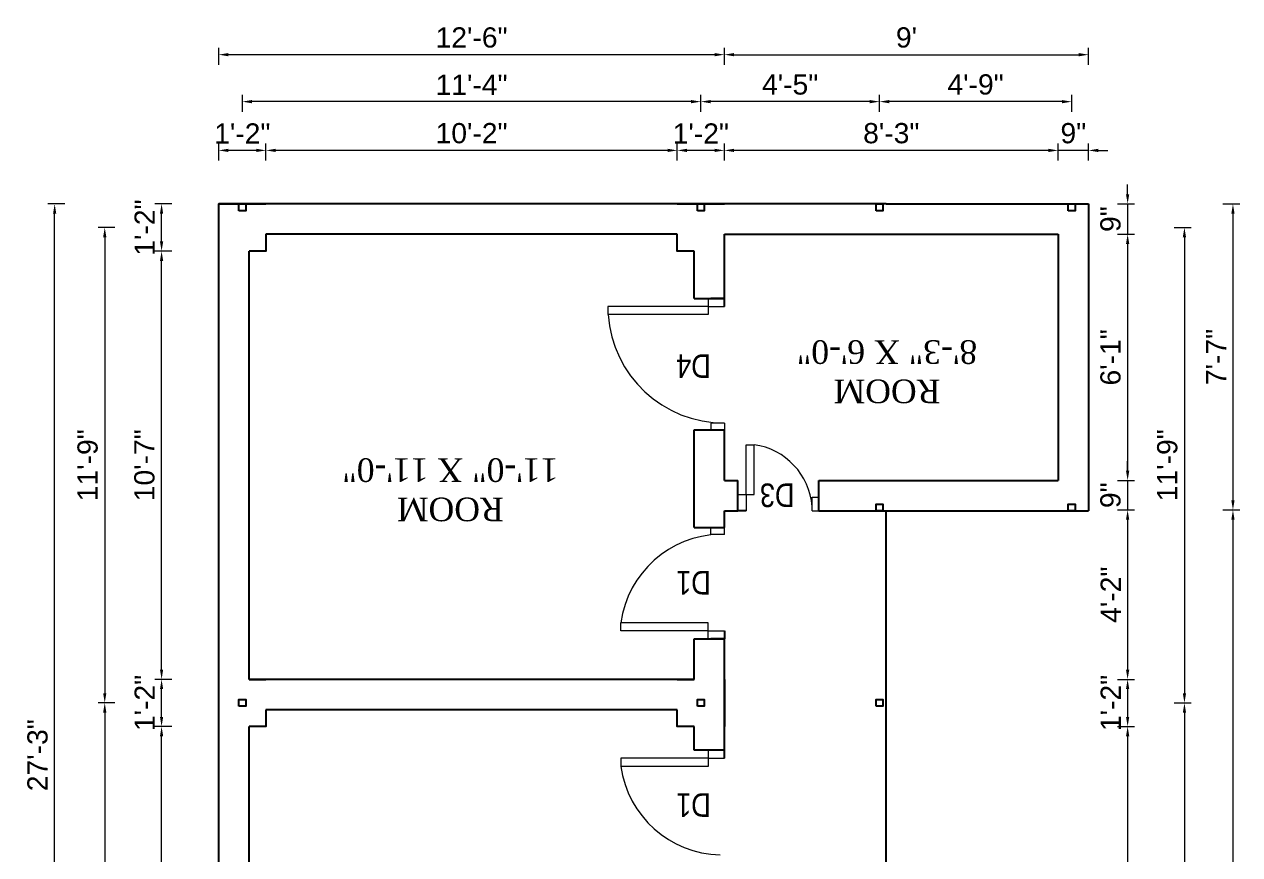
# Model space of a CAD drawing. Header units: inches. Extents: x 0 to 383786, y -45810 to 0.
# Drawn here: x 363844.1 to 364204.6, y -40762.4 to -40516.1 of the extents above; entities that cross this region are included whole.
import ezdxf

# ---------------------------------------------------------------- set-up
doc = ezdxf.new("R2010")
doc.units = ezdxf.units.IN
doc.header["$LTSCALE"] = 2
doc.header["$MEASUREMENT"] = 0
doc.header["$PDMODE"] = 34
doc.layers.get('0').update_dxf_attribs({"linetype": 'CONTINUOUS'})
doc.layers.get('DEFPOINTS').update_dxf_attribs({"color": 141, "linetype": 'CONTINUOUS'})
for name, color, linetype, lineweight in [('dimension', 160, 'CONTINUOUS', 15), ('steps', 253, 'CONTINUOUS', 20), ('truss', 1, 'CONTINUOUS', 25)]:
    doc.layers.add(name, color=color, linetype=linetype, lineweight=lineweight)
doc.styles.add('Lettring Text', font='arial.ttf')
doc.styles.get("Standard").update_dxf_attribs({"font": 'ARIALN.TTF'})
doc.dimstyles.new('Copy of Standard', dxfattribs={"dimtxt": 6, "dimasz": 2.875, "dimexe": 2, "dimexo": 4, "dimgap": 2, "dimtad": 1, "dimdec": 0, "dimrnd": 1, "dimzin": 0, "dimdsep": 46, "dimlunit": 4, "dimtxsty": 'Lettring Text', "dimcen": 0.1, "dimclrd": 7, "dimclre": 7, "dimclrt": 7, "dimazin": 0, "dimtfac": 0.645, "dimtdec": 0, "dimtmove": 1, "dimatfit": 0, "dimfxl": 3, "dimfxlon": 1, "dimtfillclr": 256, "dimtolj": 1, "dimtzin": 0, "dimlwd": -1, "dimlwe": -1, "dimarcsym": 2})

# ---------------------------------------------------------------- blocks, each defined once
blk = doc.blocks.new('*D658')
at = {"layer": 'DEFPOINTS', "color": 0, "ltscale": 0.5, "transparency": 16777216}
for p in [(363884.86, -40724.4), (363901.81, -40724.4), (363901.81, -40882.4)]:
    blk.add_point(p, dxfattribs=at)
at = {"layer": 'steps', "color": 7, "ltscale": 0.5, "transparency": 16777216}
for p, q in [((363887.86, -40724.4), (363882.86, -40724.4)), ((363884.86, -40879.53), (363884.86, -40727.28)), ((363887.86, -40882.4), (363882.86, -40882.4))]:
    blk.add_line(p, q, dxfattribs=at)
for points in [[(363884.38, -40727.28), (363885.33, -40727.28), (363884.86, -40724.4)], [(363884.38, -40879.53), (363885.33, -40879.53), (363884.86, -40882.4)]]:
    blk.add_solid(points, dxfattribs=at)
at = {"layer": 'steps', "color": 7, "ltscale": 0.5, "transparency": 16777216, "insert": (363879.79, -40803.4), "char_height": 6, "attachment_point": 5, "rotation": 90, "style": 'Lettring Text'}
blk.add_mtext('\\A1;13\'-2"', dxfattribs=at)
blk = doc.blocks.new('*D659')
at = {"layer": 'DEFPOINTS', "color": 0, "ltscale": 0.5, "transparency": 16777216}
for p in [(363884.86, -40710.4), (363901.81, -40710.4), (363901.81, -40724.4)]:
    blk.add_point(p, dxfattribs=at)
at = {"layer": 'steps', "color": 7, "ltscale": 0.5, "transparency": 16777216}
for p, q in [((363887.86, -40710.4), (363882.86, -40710.4)), ((363884.86, -40721.53), (363884.86, -40713.28)), ((363887.86, -40724.4), (363882.86, -40724.4))]:
    blk.add_line(p, q, dxfattribs=at)
for points in [[(363884.38, -40713.28), (363885.33, -40713.28), (363884.86, -40710.4)], [(363884.38, -40721.53), (363885.33, -40721.53), (363884.86, -40724.4)]]:
    blk.add_solid(points, dxfattribs=at)
at = {"layer": 'steps', "color": 7, "ltscale": 0.5, "transparency": 16777216, "insert": (363879.84, -40717.4), "char_height": 6, "attachment_point": 5, "rotation": 90, "style": 'Lettring Text'}
blk.add_mtext('\\A1;1\'-2"', dxfattribs=at)
blk = doc.blocks.new('*D660')
at = {"layer": 'DEFPOINTS', "color": 0, "ltscale": 0.5, "transparency": 16777216}
for p in [(363884.86, -40583.4), (363901.81, -40583.4), (363901.81, -40710.4)]:
    blk.add_point(p, dxfattribs=at)
at = {"layer": 'steps', "color": 7, "ltscale": 0.5, "transparency": 16777216}
for p, q in [((363887.86, -40583.4), (363882.86, -40583.4)), ((363884.86, -40707.53), (363884.86, -40586.28)), ((363887.86, -40710.4), (363882.86, -40710.4))]:
    blk.add_line(p, q, dxfattribs=at)
for points in [[(363884.38, -40586.28), (363885.33, -40586.28), (363884.86, -40583.4)], [(363884.38, -40707.53), (363885.33, -40707.53), (363884.86, -40710.4)]]:
    blk.add_solid(points, dxfattribs=at)
at = {"layer": 'steps', "color": 7, "ltscale": 0.5, "transparency": 16777216, "insert": (363879.79, -40646.9), "char_height": 6, "attachment_point": 5, "rotation": 90, "style": 'Lettring Text'}
blk.add_mtext('\\A1;10\'-7"', dxfattribs=at)
blk = doc.blocks.new('*D661')
at = {"layer": 'DEFPOINTS', "color": 0, "ltscale": 0.5, "transparency": 16777216}
for p in [(363884.86, -40569.4), (363901.81, -40569.4), (363901.81, -40583.4)]:
    blk.add_point(p, dxfattribs=at)
at = {"layer": 'steps', "color": 7, "ltscale": 0.5, "transparency": 16777216}
for p, q in [((363887.86, -40569.4), (363882.86, -40569.4)), ((363884.86, -40580.53), (363884.86, -40572.28)), ((363887.86, -40583.4), (363882.86, -40583.4))]:
    blk.add_line(p, q, dxfattribs=at)
for points in [[(363884.38, -40572.28), (363885.33, -40572.28), (363884.86, -40569.4)], [(363884.38, -40580.53), (363885.33, -40580.53), (363884.86, -40583.4)]]:
    blk.add_solid(points, dxfattribs=at)
at = {"layer": 'steps', "color": 7, "ltscale": 0.5, "transparency": 16777216, "insert": (363879.84, -40576.4), "char_height": 6, "attachment_point": 5, "rotation": 90, "style": 'Lettring Text'}
blk.add_mtext('\\A1;1\'-2"', dxfattribs=at)
blk = doc.blocks.new('*D662')
at = {"layer": 'DEFPOINTS', "color": 0, "ltscale": 0.5, "transparency": 16777216}
for p in [(363901.81, -40576.4), (363868, -40717.4), (363901.81, -40717.4)]:
    blk.add_point(p, dxfattribs=at)
at = {"layer": 'steps', "color": 7, "ltscale": 0.5, "transparency": 16777216}
for p, q in [((363871, -40576.4), (363866, -40576.4)), ((363868, -40579.28), (363868, -40714.53)), ((363871, -40717.4), (363866, -40717.4))]:
    blk.add_line(p, q, dxfattribs=at)
for points in [[(363867.52, -40579.28), (363868.48, -40579.28), (363868, -40576.4)], [(363867.52, -40714.53), (363868.48, -40714.53), (363868, -40717.4)]]:
    blk.add_solid(points, dxfattribs=at)
at = {"layer": 'steps', "color": 7, "ltscale": 0.5, "transparency": 16777216, "insert": (363862.93, -40646.9), "char_height": 6, "attachment_point": 5, "rotation": 90, "style": 'Lettring Text'}
blk.add_mtext('\\A1;11\'-9"', dxfattribs=at)
blk = doc.blocks.new('*D663')
at = {"layer": 'DEFPOINTS', "color": 0, "ltscale": 0.5, "transparency": 16777216}
for p in [(363901.81, -40717.4), (363868, -40889.4), (363901.81, -40889.4)]:
    blk.add_point(p, dxfattribs=at)
at = {"layer": 'steps', "color": 7, "ltscale": 0.5, "transparency": 16777216}
for p, q in [((363871, -40717.4), (363866, -40717.4)), ((363868, -40720.28), (363868, -40886.53)), ((363871, -40889.4), (363866, -40889.4))]:
    blk.add_line(p, q, dxfattribs=at)
for points in [[(363867.52, -40720.28), (363868.48, -40720.28), (363868, -40717.4)], [(363867.52, -40886.53), (363868.48, -40886.53), (363868, -40889.4)]]:
    blk.add_solid(points, dxfattribs=at)
at = {"layer": 'steps', "color": 7, "ltscale": 0.5, "transparency": 16777216, "insert": (363862.98, -40803.4), "char_height": 6, "attachment_point": 5, "rotation": 90, "style": 'Lettring Text'}
blk.add_mtext('\\A1;14\'-4"', dxfattribs=at)
blk = doc.blocks.new('*D665')
at = {"layer": 'DEFPOINTS', "color": 0, "ltscale": 0.5, "transparency": 16777216}
for p in [(363853.14, -40569.4), (363901.81, -40569.4), (363901.81, -40896.4)]:
    blk.add_point(p, dxfattribs=at)
at = {"layer": 'steps', "color": 7, "ltscale": 0.5, "transparency": 16777216}
for p, q in [((363856.14, -40569.4), (363851.14, -40569.4)), ((363853.14, -40893.53), (363853.14, -40572.28)), ((363856.14, -40896.4), (363851.14, -40896.4))]:
    blk.add_line(p, q, dxfattribs=at)
for points in [[(363852.66, -40572.28), (363853.62, -40572.28), (363853.14, -40569.4)], [(363852.66, -40893.53), (363853.62, -40893.53), (363853.14, -40896.4)]]:
    blk.add_solid(points, dxfattribs=at)
at = {"layer": 'steps', "color": 7, "ltscale": 0.5, "transparency": 16777216, "insert": (363848.08, -40732.9), "char_height": 6, "attachment_point": 5, "rotation": 90, "style": 'Lettring Text'}
blk.add_mtext('\\A1;27\'-3"', dxfattribs=at)
blk = doc.blocks.new('*D667')
at = {"layer": 'DEFPOINTS', "color": 0, "ltscale": 0.5, "transparency": 16777216}
for p in [(364150.81, -40553.52), (364159.81, -40569.4), (364150.81, -40578.4)]:
    blk.add_point(p, dxfattribs=at)
at = {"layer": 'steps', "color": 7, "ltscale": 0.5, "transparency": 16777216}
for p, q in [((364147.93, -40553.52), (364145.06, -40553.52)), ((364150.81, -40556.52), (364150.81, -40551.52)), ((364159.81, -40553.52), (364150.81, -40553.52)), ((364159.81, -40556.52), (364159.81, -40551.52)), ((364162.68, -40553.52), (364165.56, -40553.52))]:
    blk.add_line(p, q, dxfattribs=at)
for points in [[(364147.93, -40553.04), (364147.93, -40554), (364150.81, -40553.52)], [(364162.68, -40553.04), (364162.68, -40554), (364159.81, -40553.52)]]:
    blk.add_solid(points, dxfattribs=at)
at = {"layer": 'steps', "color": 7, "ltscale": 0.5, "transparency": 16777216, "insert": (364155.31, -40548.45), "char_height": 6, "attachment_point": 5, "style": 'Lettring Text'}
blk.add_mtext('\\A1;9"', dxfattribs=at)
blk = doc.blocks.new('*D668')
at = {"layer": 'DEFPOINTS', "color": 0, "ltscale": 0.5, "transparency": 16777216}
for p in [(364051.81, -40553.52), (364051.81, -40578.4), (364150.81, -40578.4)]:
    blk.add_point(p, dxfattribs=at)
at = {"layer": 'steps', "color": 7, "ltscale": 0.5, "transparency": 16777216}
for p, q in [((364051.81, -40556.52), (364051.81, -40551.52)), ((364147.93, -40553.52), (364054.68, -40553.52)), ((364150.81, -40556.52), (364150.81, -40551.52))]:
    blk.add_line(p, q, dxfattribs=at)
for points in [[(364054.68, -40553.04), (364054.68, -40554), (364051.81, -40553.52)], [(364147.93, -40553.04), (364147.93, -40554), (364150.81, -40553.52)]]:
    blk.add_solid(points, dxfattribs=at)
at = {"layer": 'steps', "color": 7, "ltscale": 0.5, "transparency": 16777216, "insert": (364101.31, -40548.45), "char_height": 6, "attachment_point": 5, "style": 'Lettring Text'}
blk.add_mtext('\\A1;8\'-3"', dxfattribs=at)
blk = doc.blocks.new('*D623')
at = {"layer": 'DEFPOINTS', "color": 0, "ltscale": 0.5, "transparency": 16777216}
for p in [(364037.81, -40553.52), (364037.81, -40578.4), (364051.81, -40578.4)]:
    blk.add_point(p, dxfattribs=at)
at = {"layer": 'steps', "color": 7, "ltscale": 0.5, "transparency": 16777216}
for p, q in [((364037.81, -40556.52), (364037.81, -40551.52)), ((364048.93, -40553.52), (364040.68, -40553.52)), ((364051.81, -40556.52), (364051.81, -40551.52))]:
    blk.add_line(p, q, dxfattribs=at)
for points in [[(364040.68, -40553.04), (364040.68, -40554), (364037.81, -40553.52)], [(364048.93, -40553.04), (364048.93, -40554), (364051.81, -40553.52)]]:
    blk.add_solid(points, dxfattribs=at)
at = {"layer": 'steps', "color": 7, "ltscale": 0.5, "transparency": 16777216, "insert": (364044.81, -40548.51), "char_height": 6, "attachment_point": 5, "style": 'Lettring Text'}
blk.add_mtext('\\A1;1\'-2"', dxfattribs=at)
blk = doc.blocks.new('*D624')
at = {"layer": 'DEFPOINTS', "color": 0, "ltscale": 0.5, "transparency": 16777216}
for p in [(363915.81, -40553.52), (363915.81, -40578.4), (364037.81, -40578.4)]:
    blk.add_point(p, dxfattribs=at)
at = {"layer": 'steps', "color": 7, "ltscale": 0.5, "transparency": 16777216}
for p, q in [((363915.81, -40556.52), (363915.81, -40551.52)), ((364034.93, -40553.52), (363918.68, -40553.52)), ((364037.81, -40556.52), (364037.81, -40551.52))]:
    blk.add_line(p, q, dxfattribs=at)
for points in [[(363918.68, -40553.04), (363918.68, -40554), (363915.81, -40553.52)], [(364034.93, -40553.04), (364034.93, -40554), (364037.81, -40553.52)]]:
    blk.add_solid(points, dxfattribs=at)
at = {"layer": 'steps', "color": 7, "ltscale": 0.5, "transparency": 16777216, "insert": (363976.81, -40548.45), "char_height": 6, "attachment_point": 5, "style": 'Lettring Text'}
blk.add_mtext('\\A1;10\'-2"', dxfattribs=at)
blk = doc.blocks.new('*D625')
at = {"layer": 'DEFPOINTS', "color": 0, "ltscale": 0.5, "transparency": 16777216}
for p in [(363901.81, -40553.52), (363901.81, -40578.4), (363915.81, -40578.4)]:
    blk.add_point(p, dxfattribs=at)
at = {"layer": 'steps', "color": 7, "ltscale": 0.5, "transparency": 16777216}
for p, q in [((363901.81, -40556.52), (363901.81, -40551.52)), ((363912.93, -40553.52), (363904.68, -40553.52)), ((363915.81, -40556.52), (363915.81, -40551.52))]:
    blk.add_line(p, q, dxfattribs=at)
for points in [[(363904.68, -40553.04), (363904.68, -40554), (363901.81, -40553.52)], [(363912.93, -40553.04), (363912.93, -40554), (363915.81, -40553.52)]]:
    blk.add_solid(points, dxfattribs=at)
at = {"layer": 'steps', "color": 7, "ltscale": 0.5, "transparency": 16777216, "insert": (363908.81, -40548.51), "char_height": 6, "attachment_point": 5, "style": 'Lettring Text'}
blk.add_mtext('\\A1;1\'-2"', dxfattribs=at)
blk = doc.blocks.new('*D626')
at = {"layer": 'DEFPOINTS', "color": 0, "ltscale": 0.5, "transparency": 16777216}
for p in [(364097.81, -40539.06), (364097.81, -40570.4), (364154.81, -40570.4)]:
    blk.add_point(p, dxfattribs=at)
at = {"layer": 'steps', "color": 7, "ltscale": 0.5, "transparency": 16777216}
for p, q in [((364097.81, -40542.06), (364097.81, -40537.06)), ((364151.93, -40539.06), (364100.68, -40539.06)), ((364154.81, -40542.06), (364154.81, -40537.06))]:
    blk.add_line(p, q, dxfattribs=at)
for points in [[(364100.68, -40538.58), (364100.68, -40539.54), (364097.81, -40539.06)], [(364151.93, -40538.58), (364151.93, -40539.54), (364154.81, -40539.06)]]:
    blk.add_solid(points, dxfattribs=at)
at = {"layer": 'steps', "color": 7, "ltscale": 0.5, "transparency": 16777216, "insert": (364126.31, -40534), "char_height": 6, "attachment_point": 5, "style": 'Lettring Text'}
blk.add_mtext('\\A1;4\'-9"', dxfattribs=at)
blk = doc.blocks.new('*D627')
at = {"layer": 'DEFPOINTS', "color": 0, "ltscale": 0.5, "transparency": 16777216}
for p in [(364044.81, -40539.06), (364044.81, -40569.4), (364097.81, -40570.4)]:
    blk.add_point(p, dxfattribs=at)
at = {"layer": 'steps', "color": 7, "ltscale": 0.5, "transparency": 16777216}
for p, q in [((364044.81, -40542.06), (364044.81, -40537.06)), ((364094.93, -40539.06), (364047.68, -40539.06)), ((364097.81, -40542.06), (364097.81, -40537.06))]:
    blk.add_line(p, q, dxfattribs=at)
for points in [[(364047.68, -40538.58), (364047.68, -40539.54), (364044.81, -40539.06)], [(364094.93, -40538.58), (364094.93, -40539.54), (364097.81, -40539.06)]]:
    blk.add_solid(points, dxfattribs=at)
at = {"layer": 'steps', "color": 7, "ltscale": 0.5, "transparency": 16777216, "insert": (364071.31, -40534.01), "char_height": 6, "attachment_point": 5, "style": 'Lettring Text'}
blk.add_mtext('\\A1;4\'-5"', dxfattribs=at)
blk = doc.blocks.new('*D628')
at = {"layer": 'DEFPOINTS', "color": 0, "ltscale": 0.5, "transparency": 16777216}
for p in [(363908.81, -40539.06), (363908.81, -40569.4), (364044.81, -40569.4)]:
    blk.add_point(p, dxfattribs=at)
at = {"layer": 'steps', "color": 7, "ltscale": 0.5, "transparency": 16777216}
for p, q in [((363908.81, -40542.06), (363908.81, -40537.06)), ((364041.93, -40539.06), (363911.68, -40539.06)), ((364044.81, -40542.06), (364044.81, -40537.06))]:
    blk.add_line(p, q, dxfattribs=at)
for points in [[(363911.68, -40538.58), (363911.68, -40539.54), (363908.81, -40539.06)], [(364041.93, -40538.58), (364041.93, -40539.54), (364044.81, -40539.06)]]:
    blk.add_solid(points, dxfattribs=at)
at = {"layer": 'steps', "color": 7, "ltscale": 0.5, "transparency": 16777216, "insert": (363976.81, -40534.05), "char_height": 6, "attachment_point": 5, "style": 'Lettring Text'}
blk.add_mtext('\\A1;11\'-4"', dxfattribs=at)
blk = doc.blocks.new('*D629')
at = {"layer": 'DEFPOINTS', "color": 0, "ltscale": 0.5, "transparency": 16777216}
for p in [(363901.81, -40525.13), (363901.81, -40569.4), (364051.81, -40578.4)]:
    blk.add_point(p, dxfattribs=at)
at = {"layer": 'steps', "color": 7, "ltscale": 0.5, "transparency": 16777216}
for p, q in [((363901.81, -40528.13), (363901.81, -40523.13)), ((364048.93, -40525.13), (363904.68, -40525.13)), ((364051.81, -40528.13), (364051.81, -40523.13))]:
    blk.add_line(p, q, dxfattribs=at)
for points in [[(363904.68, -40524.65), (363904.68, -40525.61), (363901.81, -40525.13)], [(364048.93, -40524.65), (364048.93, -40525.61), (364051.81, -40525.13)]]:
    blk.add_solid(points, dxfattribs=at)
at = {"layer": 'steps', "color": 7, "ltscale": 0.5, "transparency": 16777216, "insert": (363976.81, -40520.06), "char_height": 6, "attachment_point": 5, "style": 'Lettring Text'}
blk.add_mtext('\\A1;12\'-6"', dxfattribs=at)
blk = doc.blocks.new('*D630')
at = {"layer": 'DEFPOINTS', "color": 0, "ltscale": 0.5, "transparency": 16777216}
for p in [(364159.81, -40525.13), (364159.81, -40569.4), (364051.81, -40578.4)]:
    blk.add_point(p, dxfattribs=at)
at = {"layer": 'steps', "color": 7, "ltscale": 0.5, "transparency": 16777216}
for p, q in [((364051.81, -40528.13), (364051.81, -40523.13)), ((364054.68, -40525.13), (364156.93, -40525.13)), ((364159.81, -40528.13), (364159.81, -40523.13))]:
    blk.add_line(p, q, dxfattribs=at)
for points in [[(364054.68, -40524.65), (364054.68, -40525.61), (364051.81, -40525.13)], [(364156.93, -40524.65), (364156.93, -40525.61), (364159.81, -40525.13)]]:
    blk.add_solid(points, dxfattribs=at)
at = {"layer": 'steps', "color": 7, "ltscale": 0.5, "transparency": 16777216, "insert": (364105.81, -40520.06), "char_height": 6, "attachment_point": 5, "style": 'Lettring Text'}
blk.add_mtext("\\A1;9'", dxfattribs=at)
blk = doc.blocks.new('*D631')
at = {"layer": 'DEFPOINTS', "color": 0, "ltscale": 0.5, "transparency": 16777216}
for p in [(364159.81, -40569.4), (364150.81, -40578.4), (364171.41, -40578.4)]:
    blk.add_point(p, dxfattribs=at)
at = {"layer": 'steps', "color": 7, "ltscale": 0.5, "transparency": 16777216}
for p, q in [((364171.41, -40566.53), (364171.41, -40563.65)), ((364168.41, -40569.4), (364173.41, -40569.4)), ((364171.41, -40569.4), (364171.41, -40578.4)), ((364168.41, -40578.4), (364173.41, -40578.4)), ((364171.41, -40581.28), (364171.41, -40584.15))]:
    blk.add_line(p, q, dxfattribs=at)
for points in [[(364170.93, -40566.53), (364171.89, -40566.53), (364171.41, -40569.4)], [(364170.93, -40581.28), (364171.89, -40581.28), (364171.41, -40578.4)]]:
    blk.add_solid(points, dxfattribs=at)
at = {"layer": 'steps', "color": 7, "ltscale": 0.5, "transparency": 16777216, "insert": (364166.35, -40573.9), "char_height": 6, "attachment_point": 5, "rotation": 90, "style": 'Lettring Text'}
blk.add_mtext('\\A1;9"', dxfattribs=at)
blk = doc.blocks.new('*D632')
at = {"layer": 'DEFPOINTS', "color": 0, "ltscale": 0.5, "transparency": 16777216}
for p in [(364150.81, -40578.4), (364150.81, -40651.4), (364171.41, -40651.4)]:
    blk.add_point(p, dxfattribs=at)
at = {"layer": 'steps', "color": 7, "ltscale": 0.5, "transparency": 16777216}
for p, q in [((364168.41, -40578.4), (364173.41, -40578.4)), ((364171.41, -40581.28), (364171.41, -40648.53)), ((364168.41, -40651.4), (364173.41, -40651.4))]:
    blk.add_line(p, q, dxfattribs=at)
for points in [[(364170.93, -40581.28), (364171.89, -40581.28), (364171.41, -40578.4)], [(364170.93, -40648.53), (364171.89, -40648.53), (364171.41, -40651.4)]]:
    blk.add_solid(points, dxfattribs=at)
at = {"layer": 'steps', "color": 7, "ltscale": 0.5, "transparency": 16777216, "insert": (364166.35, -40614.9), "char_height": 6, "attachment_point": 5, "rotation": 90, "style": 'Lettring Text'}
blk.add_mtext('\\A1;6\'-1"', dxfattribs=at)
blk = doc.blocks.new('*D633')
at = {"layer": 'DEFPOINTS', "color": 0, "ltscale": 0.5, "transparency": 16777216}
for p in [(364150.81, -40651.4), (364159.81, -40660.17), (364171.41, -40660.17)]:
    blk.add_point(p, dxfattribs=at)
at = {"layer": 'steps', "color": 7, "ltscale": 0.5, "transparency": 16777216}
for p, q in [((364171.41, -40648.53), (364171.41, -40645.65)), ((364168.41, -40651.4), (364173.41, -40651.4)), ((364171.41, -40651.4), (364171.41, -40660.17)), ((364168.41, -40660.17), (364173.41, -40660.17)), ((364171.41, -40663.04), (364171.41, -40665.92))]:
    blk.add_line(p, q, dxfattribs=at)
for points in [[(364170.93, -40648.53), (364171.89, -40648.53), (364171.41, -40651.4)], [(364170.93, -40663.04), (364171.89, -40663.04), (364171.41, -40660.17)]]:
    blk.add_solid(points, dxfattribs=at)
at = {"layer": 'steps', "color": 7, "ltscale": 0.5, "transparency": 16777216, "insert": (364166.35, -40655.79), "char_height": 6, "attachment_point": 5, "rotation": 90, "style": 'Lettring Text'}
blk.add_mtext('\\A1;9"', dxfattribs=at)
blk = doc.blocks.new('*D634')
at = {"layer": 'DEFPOINTS', "color": 0, "ltscale": 0.5, "transparency": 16777216}
for p in [(364159.81, -40660.17), (364042.81, -40710.4), (364171.41, -40710.4)]:
    blk.add_point(p, dxfattribs=at)
at = {"layer": 'steps', "color": 7, "ltscale": 0.5, "transparency": 16777216}
for p, q in [((364168.41, -40660.17), (364173.41, -40660.17)), ((364171.41, -40663.04), (364171.41, -40707.53)), ((364168.41, -40710.4), (364173.41, -40710.4))]:
    blk.add_line(p, q, dxfattribs=at)
for points in [[(364170.93, -40663.04), (364171.89, -40663.04), (364171.41, -40660.17)], [(364170.93, -40707.53), (364171.89, -40707.53), (364171.41, -40710.4)]]:
    blk.add_solid(points, dxfattribs=at)
at = {"layer": 'steps', "color": 7, "ltscale": 0.5, "transparency": 16777216, "insert": (364166.4, -40685.29), "char_height": 6, "attachment_point": 5, "rotation": 90, "style": 'Lettring Text'}
blk.add_mtext('\\A1;4\'-2"', dxfattribs=at)
blk = doc.blocks.new('*D635')
at = {"layer": 'DEFPOINTS', "color": 0, "ltscale": 0.5, "transparency": 16777216}
for p in [(364042.81, -40710.4), (364042.81, -40724.4), (364171.41, -40724.4)]:
    blk.add_point(p, dxfattribs=at)
at = {"layer": 'steps', "color": 7, "ltscale": 0.5, "transparency": 16777216}
for p, q in [((364168.41, -40710.4), (364173.41, -40710.4)), ((364171.41, -40713.28), (364171.41, -40721.53)), ((364168.41, -40724.4), (364173.41, -40724.4))]:
    blk.add_line(p, q, dxfattribs=at)
for points in [[(364170.93, -40713.28), (364171.89, -40713.28), (364171.41, -40710.4)], [(364170.93, -40721.53), (364171.89, -40721.53), (364171.41, -40724.4)]]:
    blk.add_solid(points, dxfattribs=at)
at = {"layer": 'steps', "color": 7, "ltscale": 0.5, "transparency": 16777216, "insert": (364166.4, -40717.4), "char_height": 6, "attachment_point": 5, "rotation": 90, "style": 'Lettring Text'}
blk.add_mtext('\\A1;1\'-2"', dxfattribs=at)
blk = doc.blocks.new('*D636')
at = {"layer": 'DEFPOINTS', "color": 0, "ltscale": 0.5, "transparency": 16777216}
for p in [(364042.81, -40724.4), (364051.81, -40882.4), (364171.41, -40882.4)]:
    blk.add_point(p, dxfattribs=at)
at = {"layer": 'steps', "color": 7, "ltscale": 0.5, "transparency": 16777216}
for p, q in [((364168.41, -40724.4), (364173.41, -40724.4)), ((364171.41, -40727.28), (364171.41, -40879.53)), ((364168.41, -40882.4), (364173.41, -40882.4))]:
    blk.add_line(p, q, dxfattribs=at)
for points in [[(364170.93, -40727.28), (364171.89, -40727.28), (364171.41, -40724.4)], [(364170.93, -40879.53), (364171.89, -40879.53), (364171.41, -40882.4)]]:
    blk.add_solid(points, dxfattribs=at)
at = {"layer": 'steps', "color": 7, "ltscale": 0.5, "transparency": 16777216, "insert": (364166.35, -40803.4), "char_height": 6, "attachment_point": 5, "rotation": 90, "style": 'Lettring Text'}
blk.add_mtext('\\A1;13\'-2"', dxfattribs=at)
blk = doc.blocks.new('*D640')
at = {"layer": 'DEFPOINTS', "color": 0, "ltscale": 0.5, "transparency": 16777216}
for p in [(363901.81, -40576.4), (363901.81, -40717.4), (364188.26, -40717.4)]:
    blk.add_point(p, dxfattribs=at)
at = {"layer": 'steps', "color": 7, "ltscale": 0.5, "transparency": 16777216}
for p, q in [((364185.26, -40576.4), (364190.26, -40576.4)), ((364188.26, -40579.28), (364188.26, -40714.53)), ((364185.26, -40717.4), (364190.26, -40717.4))]:
    blk.add_line(p, q, dxfattribs=at)
for points in [[(364187.78, -40579.28), (364188.74, -40579.28), (364188.26, -40576.4)], [(364187.78, -40714.53), (364188.74, -40714.53), (364188.26, -40717.4)]]:
    blk.add_solid(points, dxfattribs=at)
at = {"layer": 'steps', "color": 7, "ltscale": 0.5, "transparency": 16777216, "insert": (364183.2, -40646.9), "char_height": 6, "attachment_point": 5, "rotation": 90, "style": 'Lettring Text'}
blk.add_mtext('\\A1;11\'-9"', dxfattribs=at)
blk = doc.blocks.new('*D641')
at = {"layer": 'DEFPOINTS', "color": 0, "ltscale": 0.5, "transparency": 16777216}
for p in [(363901.81, -40717.4), (364051.81, -40889.4), (364188.26, -40889.4)]:
    blk.add_point(p, dxfattribs=at)
at = {"layer": 'steps', "color": 7, "ltscale": 0.5, "transparency": 16777216}
for p, q in [((364185.26, -40717.4), (364190.26, -40717.4)), ((364188.26, -40720.28), (364188.26, -40886.53)), ((364185.26, -40889.4), (364190.26, -40889.4))]:
    blk.add_line(p, q, dxfattribs=at)
for points in [[(364187.78, -40720.28), (364188.74, -40720.28), (364188.26, -40717.4)], [(364187.78, -40886.53), (364188.74, -40886.53), (364188.26, -40889.4)]]:
    blk.add_solid(points, dxfattribs=at)
at = {"layer": 'steps', "color": 7, "ltscale": 0.5, "transparency": 16777216, "insert": (364183.25, -40803.4), "char_height": 6, "attachment_point": 5, "rotation": 90, "style": 'Lettring Text'}
blk.add_mtext('\\A1;14\'-4"', dxfattribs=at)
blk = doc.blocks.new('*D643')
at = {"layer": 'DEFPOINTS', "color": 0, "ltscale": 0.5, "transparency": 16777216}
for p in [(364159.81, -40569.4), (364159.81, -40660.17), (364202.65, -40660.17)]:
    blk.add_point(p, dxfattribs=at)
at = {"layer": 'steps', "color": 7, "ltscale": 0.5, "transparency": 16777216}
for p, q in [((364199.65, -40569.4), (364204.65, -40569.4)), ((364202.65, -40572.28), (364202.65, -40657.29)), ((364199.65, -40660.17), (364204.65, -40660.17))]:
    blk.add_line(p, q, dxfattribs=at)
for points in [[(364202.17, -40572.28), (364203.13, -40572.28), (364202.65, -40569.4)], [(364202.17, -40657.29), (364203.13, -40657.29), (364202.65, -40660.17)]]:
    blk.add_solid(points, dxfattribs=at)
at = {"layer": 'steps', "color": 7, "ltscale": 0.5, "transparency": 16777216, "insert": (364197.65, -40614.79), "char_height": 6, "attachment_point": 5, "rotation": 90, "style": 'Lettring Text'}
blk.add_mtext('\\A1;7\'-7"', dxfattribs=at)
blk = doc.blocks.new('*D644')
at = {"layer": 'DEFPOINTS', "color": 0, "ltscale": 0.5, "transparency": 16777216}
for p in [(364159.81, -40660.17), (364099.81, -40896.4), (364202.65, -40896.4)]:
    blk.add_point(p, dxfattribs=at)
at = {"layer": 'steps', "color": 7, "ltscale": 0.5, "transparency": 16777216}
for p, q in [((364199.65, -40660.17), (364204.65, -40660.17)), ((364202.65, -40663.04), (364202.65, -40893.53)), ((364199.65, -40896.4), (364204.65, -40896.4))]:
    blk.add_line(p, q, dxfattribs=at)
for points in [[(364202.17, -40663.04), (364203.13, -40663.04), (364202.65, -40660.17)], [(364202.17, -40893.53), (364203.13, -40893.53), (364202.65, -40896.4)]]:
    blk.add_solid(points, dxfattribs=at)
at = {"layer": 'steps', "color": 7, "ltscale": 0.5, "transparency": 16777216, "insert": (364197.59, -40778.29), "char_height": 6, "attachment_point": 5, "rotation": 90, "style": 'Lettring Text'}
blk.add_mtext('\\A1;19\'-8"', dxfattribs=at)

msp = doc.modelspace()

# ---------------------------------------------------------------- linework, layer by layer
at = {"color": 242, "ltscale": 0.5, "true_color": 0xcd2027}
for p, q in [((363901.81, -40896.4), (363901.81, -40569.4)), ((364051.81, -40597.4), (364051.81, -40578.4)), ((363910.81, -40710.4), (363910.81, -40583.4)), ((364042.81, -40597.4), (364042.81, -40583.4)), ((364042.81, -40665.4), (364042.81, -40636.4)), ((364051.81, -40651.4), (364051.81, -40636.4)), ((364051.81, -40665.4), (364051.81, -40660.4)), ((364099.81, -40896.4), (364099.81, -40660.4)), ((364042.81, -40710.4), (364042.81, -40698.4)), ((364051.81, -40731.4), (364051.81, -40698.4)), ((363910.81, -40882.4), (363910.81, -40724.4)), ((364042.81, -40731.4), (364042.81, -40724.4))]:
    msp.add_line(p, q, dxfattribs=at)
at = {"ltscale": 0.5}
for p, q in [((364099.81, -40569.4), (363901.81, -40569.4)), ((364099.81, -40569.4), (364159.81, -40569.4)), ((364159.81, -40569.4), (364159.81, -40660.4)), ((364037.81, -40578.4), (363915.81, -40578.4)), ((364051.81, -40578.4), (364150.81, -40578.4)), ((364150.81, -40578.4), (364150.81, -40651.4)), ((364042.81, -40597.4), (364051.81, -40597.4)), ((364042.81, -40636.4), (364051.81, -40636.4)), ((364051.81, -40651.4), (364055.81, -40651.4)), ((364055.81, -40660.4), (364055.81, -40651.4)), ((364079.81, -40651.4), (364150.81, -40651.4)), ((364079.81, -40660.4), (364079.81, -40651.4)), ((364051.81, -40660.4), (364055.81, -40660.4)), ((364079.81, -40660.4), (364159.81, -40660.4)), ((364042.81, -40665.4), (364051.81, -40665.4)), ((364042.81, -40698.4), (364051.81, -40698.4)), ((364042.81, -40710.4), (363910.81, -40710.4)), ((364037.81, -40719.4), (363915.81, -40719.4)), ((364051.81, -40731.4), (364042.81, -40731.4))]:
    msp.add_line(p, q, dxfattribs=at)
for points in [[(363901.81, -40583.4), (363901.81, -40569.4), (363915.81, -40569.4)], [(364037.81, -40569.4), (364037.81, -40569.4), (364051.81, -40569.4)], [(363915.81, -40578.4), (363915.81, -40583.4), (363910.81, -40583.4)], [(364042.81, -40583.4), (364037.81, -40583.4), (364037.81, -40578.4)], [(363901.81, -40724.4), (363901.81, -40710.4)], [(363910.81, -40710.4), (363915.81, -40710.4)], [(364037.81, -40710.4), (364042.81, -40710.4)], [(364051.81, -40710.4), (364051.81, -40724.4)], [(363915.81, -40719.4), (363915.81, -40724.4), (363910.81, -40724.4)], [(364042.81, -40724.4), (364037.81, -40724.4), (364037.81, -40719.4)]]:
    msp.add_lwpolyline(points, dxfattribs=at)
for points in [[(363907.81, -40571.4), (363907.81, -40569.4), (363909.81, -40569.4), (363909.81, -40571.4)], [(364043.81, -40571.4), (364043.81, -40569.4), (364045.81, -40569.4), (364045.81, -40571.4)], [(364096.81, -40571.4), (364096.81, -40569.4), (364098.81, -40569.4), (364098.81, -40571.4)], [(364153.81, -40571.4), (364153.81, -40569.4), (364155.81, -40569.4), (364155.81, -40571.4)], [(364096.81, -40660.4), (364096.81, -40658.4), (364098.81, -40658.4), (364098.81, -40660.4)], [(364153.81, -40660.4), (364153.81, -40658.4), (364155.81, -40658.4), (364155.81, -40660.4)], [(363907.81, -40718.4), (363907.81, -40716.4), (363909.81, -40716.4), (363909.81, -40718.4)], [(364043.81, -40718.4), (364043.81, -40716.4), (364045.81, -40716.4), (364045.81, -40718.4)], [(364096.81, -40718.4), (364096.81, -40716.4), (364098.81, -40716.4), (364098.81, -40718.4)]]:
    msp.add_lwpolyline(points, close=True, dxfattribs=at)
at = {"layer": 'dimension', "ltscale": 7}
for p, q in [((364047.01, -40599.8), (364017.21, -40599.8)), ((364017.21, -40599.8), (364017.21, -40602.2)), ((364047.01, -40597.4), (364047.01, -40599.8)), ((364051.81, -40597.4), (364047.01, -40597.4)), ((364047.01, -40599.8), (364051.81, -40599.8)), ((364047.01, -40599.8), (364047.01, -40602.2)), ((364051.81, -40599.8), (364051.81, -40597.4)), ((364047.01, -40602.2), (364017.29, -40602.2)), ((364051.81, -40634.4), (364047.81, -40634.4)), ((364047.81, -40634.4), (364047.81, -40636.4)), ((364051.81, -40636.4), (364047.81, -40636.4)), ((364051.81, -40634.4), (364051.81, -40636.4)), ((364058.21, -40655.6), (364058.21, -40640.8)), ((364058.21, -40640.8), (364060.61, -40640.8)), ((364060.61, -40655.6), (364060.61, -40640.8)), ((364055.81, -40655.6), (364058.21, -40655.6)), ((364055.81, -40660.4), (364055.81, -40655.6)), ((364058.21, -40655.6), (364058.21, -40660.4)), ((364058.21, -40655.6), (364060.61, -40655.6)), ((364077.81, -40660.4), (364077.81, -40656.4)), ((364077.81, -40656.4), (364079.81, -40656.4)), ((364079.81, -40660.4), (364079.81, -40656.4)), ((364058.21, -40660.4), (364055.81, -40660.4)), ((364077.81, -40660.4), (364079.81, -40660.4)), ((364051.81, -40665.4), (364047.81, -40665.4)), ((364047.81, -40667.4), (364047.81, -40665.4)), ((364051.81, -40667.4), (364051.81, -40665.4)), ((364051.81, -40667.4), (364047.81, -40667.4)), ((364047.01, -40693.6), (364021.13, -40693.6)), ((364021.13, -40696), (364021.13, -40693.6)), ((364047.01, -40696), (364047.01, -40693.6)), ((364047.01, -40696), (364021.13, -40696)), ((364047.01, -40698.4), (364047.01, -40696)), ((364047.01, -40696), (364051.81, -40696)), ((364051.81, -40696), (364051.81, -40698.4)), ((364051.81, -40698.4), (364047.01, -40698.4)), ((364047.01, -40733.8), (364021.13, -40733.8)), ((364021.13, -40733.8), (364021.13, -40736.2)), ((364047.01, -40731.4), (364047.01, -40733.8)), ((364051.81, -40731.4), (364047.01, -40731.4)), ((364047.01, -40733.8), (364051.81, -40733.8)), ((364047.01, -40733.8), (364047.01, -40736.2)), ((364051.81, -40733.8), (364051.81, -40731.4)), ((364047.01, -40736.2), (364021.13, -40736.2))]:
    msp.add_line(p, q, dxfattribs=at)
for centre, radius, start, end in [((364051.81, -40599.8), 34.6, 183.9775, 270), ((364057.85, -40660.63), 20.02, 4.3111, 82.0745), ((364051.07, -40697.61), 30.21, 91.0357, 172.3834), ((364051.07, -40732.2), 30.21, 187.6166, 268.9643)]:
    msp.add_arc(centre, radius, start, end, dxfattribs=at)
at = {"layer": 'truss', "ltscale": 7}
for p, q in [((364051.81, -40597.4), (364047.81, -40597.4)), ((364051.81, -40599.8), (364051.81, -40597.4)), ((364055.81, -40660.4), (364055.81, -40656.4)), ((364058.21, -40660.4), (364055.81, -40660.4)), ((364051.81, -40696), (364051.81, -40698.4)), ((364051.81, -40698.4), (364047.81, -40698.4)), ((364051.81, -40731.4), (364047.81, -40731.4)), ((364051.81, -40733.8), (364051.81, -40731.4))]:
    msp.add_line(p, q, dxfattribs=at)

# ---------------------------------------------------------------- texts
at = {"layer": 'steps', "color": 7, "ltscale": 0.3, "char_height": 7, "width": 70.3269, "attachment_point": 2, "rotation": 180}
for s, insert in [('{\\fTimes New Roman|b0|i0|c0|p18;ROOM \\P8\'-3" X 6\'-0"}', (364100.03, -40628.51)), ('{\\fTimes New Roman|b0|i0|c0|p18;ROOM \\P11\'-0" X 11\'-0"}', (363970.5, -40663.52))]:
    msp.add_mtext(s, dxfattribs=dict(at, insert=insert))
at = {"layer": 'steps', "color": 7, "ltscale": 0.3, "char_height": 7, "rotation": 180}
for s, insert, attachment_point in [('D4', (364042.63, -40614.01), 8), ('D3', (364067.47, -40659.31), 2), ('{\\W1;D1}', (364042.63, -40685.24), 2), ('{\\W1;D1}', (364042.63, -40744.18), 8)]:
    msp.add_mtext_dynamic_manual_height_columns(s, width=18.6213, gutter_width=40, heights=[0], dxfattribs=dict(at, insert=insert, attachment_point=attachment_point))

# ---------------------------------------------------------------- dimensions: what is measured, and where the dimension line sits
at = {"layer": 'steps', "ltscale": 0.5}
for base, p1, p2, angle, picture, middle in [((363901.81, -40525.13), (364051.81, -40578.4), (363901.81, -40569.4), 180, '*D629', (363976.81, -40520.06)), ((364159.81, -40525.13), (364051.81, -40578.4), (364159.81, -40569.4), 180, '*D630', (364105.81, -40520.06)), ((363908.81, -40539.06), (364044.81, -40569.4), (363908.81, -40569.4), 180, '*D628', (363976.81, -40534.05)), ((364044.81, -40539.06), (364097.81, -40570.4), (364044.81, -40569.4), 180, '*D627', (364071.31, -40534.01)), ((364097.81, -40539.06), (364154.81, -40570.4), (364097.81, -40570.4), 180, '*D626', (364126.31, -40534)), ((363915.81, -40553.52), (364037.81, -40578.4), (363915.81, -40578.4), 180, '*D624', (363976.81, -40548.45)), ((364051.81, -40553.52), (364150.81, -40578.4), (364051.81, -40578.4), 180, '*D668', (364101.31, -40548.45)), ((363853.14, -40569.4), (363901.81, -40896.4), (363901.81, -40569.4), 270, '*D665', (363848.08, -40732.9)), ((364202.65, -40660.17), (364159.81, -40569.4), (364159.81, -40660.17), 270, '*D643', (364197.65, -40614.79)), ((363868, -40717.4), (363901.81, -40576.4), (363901.81, -40717.4), 270, '*D662', (363862.93, -40646.9)), ((364188.26, -40717.4), (363901.81, -40576.4), (363901.81, -40717.4), 270, '*D640', (364183.2, -40646.9)), ((364171.41, -40651.4), (364150.81, -40578.4), (364150.81, -40651.4), 270, '*D632', (364166.35, -40614.9)), ((363884.86, -40583.4), (363901.81, -40710.4), (363901.81, -40583.4), 270, '*D660', (363879.79, -40646.9)), ((364171.41, -40710.4), (364159.81, -40660.17), (364042.81, -40710.4), 270, '*D634', (364166.4, -40685.29)), ((364202.65, -40896.4), (364159.81, -40660.17), (364099.81, -40896.4), 270, '*D644', (364197.59, -40778.29)), ((363868, -40889.4), (363901.81, -40717.4), (363901.81, -40889.4), 270, '*D663', (363862.98, -40803.4)), ((364188.26, -40889.4), (363901.81, -40717.4), (364051.81, -40889.4), 270, '*D641', (364183.25, -40803.4)), ((363884.86, -40724.4), (363901.81, -40882.4), (363901.81, -40724.4), 270, '*D658', (363879.79, -40803.4)), ((364171.41, -40882.4), (364042.81, -40724.4), (364051.81, -40882.4), 270, '*D636', (364166.35, -40803.4))]:
    dim = msp.add_linear_dim(base=base, p1=p1, p2=p2, angle=angle, dimstyle='Copy of Standard', dxfattribs=at)
    dim.commit()
    dim.dimension.update_dxf_attribs({"geometry": picture, "text_midpoint": middle})
for base, p1, p2, angle, picture, middle in [((363901.81, -40553.52), (363915.81, -40578.4), (363901.81, -40578.4), 180, '*D625', (363908.81, -40553.52)), ((364037.81, -40553.52), (364051.81, -40578.4), (364037.81, -40578.4), 180, '*D623', (364044.81, -40553.52)), ((364150.81, -40553.52), (364159.81, -40569.4), (364150.81, -40578.4), 180, '*D667', (364155.31, -40553.52)), ((364171.41, -40578.4), (364159.81, -40569.4), (364150.81, -40578.4), 270, '*D631', (364171.41, -40573.9)), ((363884.86, -40569.4), (363901.81, -40583.4), (363901.81, -40569.4), 270, '*D661', (363884.86, -40576.4)), ((364171.41, -40660.17), (364150.81, -40651.4), (364159.81, -40660.17), 270, '*D633', (364171.41, -40655.79)), ((363884.86, -40710.4), (363901.81, -40724.4), (363901.81, -40710.4), 270, '*D659', (363884.86, -40717.4)), ((364171.41, -40724.4), (364042.81, -40710.4), (364042.81, -40724.4), 270, '*D635', (364171.41, -40717.4))]:
    dim = msp.add_linear_dim(base=base, p1=p1, p2=p2, angle=angle, dimstyle='Copy of Standard', dxfattribs=at)
    dim.commit()
    dim.dimension.update_dxf_attribs({"geometry": picture, "text_midpoint": middle, "dimtype": 160})

doc.saveas('drawing.dxf')
